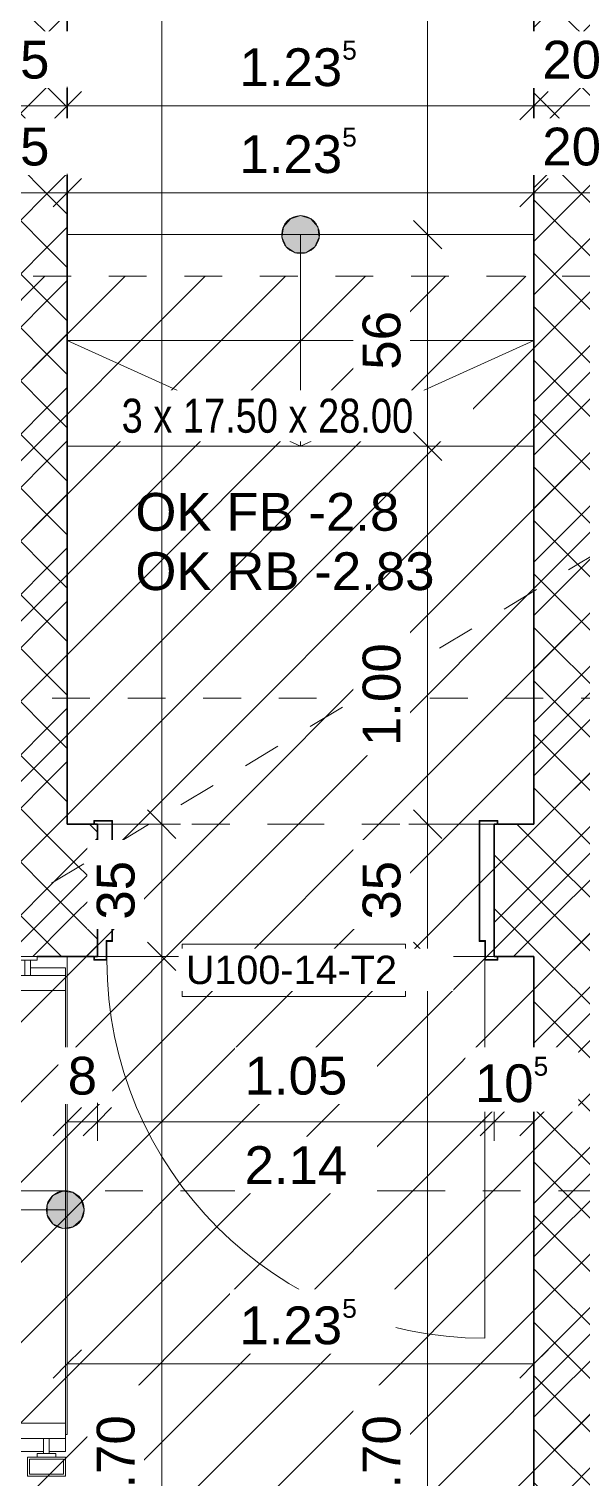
# Model space of a CAD drawing. Header units: metres. Extents: x -86 to 44, y -23 to 39.
# Drawn here: x 1.791 to 3.254, y 9.469 to 13.305 of the extents above; entities that cross this region are included whole.
import ezdxf

# ---------------------------------------------------------------- set-up
doc = ezdxf.new("R2010")
doc.units = ezdxf.units.M
for name, pattern in [('_Rasterlinie_', [0.375, 0.2, -0.05, 0.075, -0.05]), ('_Verdeckte Linien_', [0.15, 0.1, -0.05]), ('Grundrissdarstellung Sturz', [0.25, 0.15, -0.05, 0, -0.05]), ('Strichpunkt - Fein', [0.2, 0.1, -0.05, 0, -0.05])]:
    doc.linetypes.add(name, pattern=pattern)
for name, color, linetype, lineweight in [('A-____-____-DIMS', 7, 'Continuous', 5), ('A-____-____-DIMS-50', 7, 'Continuous', 5), ('A-DETL-____-HDLN', 7, '_Verdeckte Linien_', 9), ('A-DETL-GENF-HDLN', 7, '_Verdeckte Linien_', 9), ('A-DETL-GENF-OTLN', 7, 'Continuous', 9), ('A-DOOR-____-IDEN', 7, 'Continuous', 5), ('A-DOOR-____-OTLN', 7, 'Continuous', 9), ('A-DOOR-FRAM-MCUT', 7, 'Continuous', 9), ('A-DOOR-OPNG-OTLN', 7, 'Continuous', 9), ('A-FLOR-____-OTLN', 7, 'Continuous', 9), ('A-FLOR-HRAL-MBND', 7, '_Verdeckte Linien_', 9), ('A-FLOR-HRAL-MCUT', 7, 'Continuous', 9), ('A-FLOR-HRAL-OTLN', 7, 'Continuous', 9), ('A-WALL-____-MCUT', 7, 'Continuous', 35), ('A-WALL-____-PATT', 7, 'Continuous', 35), ('G-____-____-DIMS', 7, 'Continuous', 5), ('S-GRID-____-OTLN', 7, 'Continuous', 5), ('S-STRS-____-IDEN', 7, 'Continuous', 9), ('S-STRS-____-OTLN', 7, 'Continuous', 9)]:
    doc.layers.add(name, color=color, linetype=linetype, lineweight=lineweight)
doc.styles.add('Arial_1', font='arial.ttf', dxfattribs={"height": 0.1})
doc.styles.add('Arial_2', font='arial.ttf', dxfattribs={"height": 0.075})
doc.styles.add('Arial_4', font='arial.ttf', dxfattribs={"width": 0.8, "height": 0.09})
doc.dimstyles.new('SUB_Rohbau_fein', dxfattribs={"dimscale": 0.3048, "dimtxt": 0.102026, "dimasz": 0.246063, "dimexe": 0.164042, "dimexo": 0.0625, "dimgap": 0.123031, "dimtad": 1, "dimdec": 1, "dimlfac": 100, "dimrnd": 0.5, "dimdsep": 46, "dimtxsty": 'Arial_1', "dimblk1": 'OBLIQUE', "dimblk2": 'OBLIQUE', "dimsah": 1, "dimcen": 0.09, "dimazin": 0, "dimtfac": 1, "dimtdec": 4, "dimtix": 1, "dimtmove": 0, "dimatfit": 3, "dimfxl": 0.164042, "dimfxlon": 1, "dimtvp": 1, "dimtfill": 1, "dimtolj": 1, "dimtzin": 0, "dimarcsym": 2})
doc.dimstyles.new('SUB_Rohbau_fein_1', dxfattribs={"dimscale": 0.3048, "dimtxt": 0.102026, "dimasz": 0.246063, "dimexe": 0.164042, "dimexo": 0.0625, "dimgap": 0.123031, "dimtad": 1, "dimrnd": 0.005, "dimzin": 0, "dimdsep": 46, "dimtxsty": 'Arial_1', "dimblk1": 'OBLIQUE', "dimblk2": 'OBLIQUE', "dimsah": 1, "dimcen": 0.09, "dimazin": 0, "dimtfac": 1, "dimtdec": 4, "dimtix": 1, "dimtmove": 0, "dimatfit": 3, "dimfxl": 0.164042, "dimfxlon": 1, "dimtvp": 1, "dimtfill": 1, "dimtolj": 1, "dimtzin": 0, "dimarcsym": 2})
doc.dimstyles.new('SUB_Rohbau_fein_2', dxfattribs={"dimscale": 0.3048, "dimtxt": 0.102026, "dimasz": 0.246063, "dimexe": 0.164042, "dimexo": 0.0625, "dimgap": 0.123031, "dimtad": 1, "dimrnd": 0.005, "dimzin": 0, "dimdsep": 46, "dimtxsty": 'Arial_1', "dimblk1": 'OBLIQUE', "dimblk2": 'OBLIQUE', "dimsah": 1, "dimcen": 0.09, "dimazin": 0, "dimtfac": 1, "dimtdec": 4, "dimtix": 1, "dimtmove": 2, "dimatfit": 3, "dimfxl": 0.164042, "dimfxlon": 1, "dimtvp": 1, "dimtfill": 1, "dimtolj": 1, "dimtzin": 0, "dimarcsym": 2})
doc.dimstyles.new('SUB_Rohbau_fein_7', dxfattribs={"dimscale": 0.3048, "dimtxt": 0.102026, "dimasz": 0.246063, "dimexe": 0.164042, "dimexo": 0.0625, "dimgap": 0.123031, "dimtad": 1, "dimrnd": 0.005, "dimzin": 0, "dimdsep": 46, "dimtxsty": 'Arial_1', "dimblk1": 'OBLIQUE', "dimblk2": 'OBLIQUE', "dimsah": 1, "dimcen": 0.09, "dimazin": 0, "dimtfac": 1, "dimtdec": 4, "dimtix": 1, "dimtmove": 0, "dimatfit": 3, "dimfxl": 0.164042, "dimfxlon": 1, "dimtvp": 1, "dimtfill": 1, "dimtolj": 1, "dimtzin": 0, "dimarcsym": 2})
doc.dimstyles.new('SUB_Rohbau_fein_8', dxfattribs={"dimscale": 0.3048, "dimtxt": 0.102026, "dimasz": 0.246063, "dimexe": 0.164042, "dimexo": 0.0625, "dimgap": 0.123031, "dimtad": 1, "dimdec": 1, "dimlfac": 100, "dimrnd": 0.5, "dimdsep": 46, "dimtxsty": 'Arial_1', "dimblk1": 'OBLIQUE', "dimblk2": 'OBLIQUE', "dimsah": 1, "dimcen": 0.09, "dimazin": 0, "dimtfac": 1, "dimtdec": 4, "dimtix": 1, "dimtmove": 0, "dimatfit": 3, "dimfxl": 0.164042, "dimfxlon": 1, "dimtvp": 1, "dimtfill": 1, "dimtolj": 1, "dimtzin": 0, "dimarcsym": 2})
doc.dimstyles.new('SUB_Rohbau_fein_9', dxfattribs={"dimscale": 0.3048, "dimtxt": 0.102026, "dimasz": 0.246063, "dimexe": 0.164042, "dimexo": 0.0625, "dimgap": 0.123031, "dimtad": 1, "dimrnd": 0.005, "dimzin": 0, "dimdsep": 46, "dimtxsty": 'Arial_1', "dimblk1": 'OBLIQUE', "dimblk2": 'OBLIQUE', "dimsah": 1, "dimcen": 0.09, "dimazin": 0, "dimtfac": 1, "dimtdec": 4, "dimtix": 1, "dimtmove": 0, "dimatfit": 3, "dimfxl": 0.164042, "dimfxlon": 1, "dimtvp": 1, "dimtfill": 1, "dimtolj": 1, "dimtzin": 0, "dimarcsym": 2})
doc.dimstyles.new('SUB_Rohbau_fein_mit_Höhe_1', dxfattribs={"dimscale": 0.3048, "dimtxt": 0.102026, "dimasz": 0.246063, "dimexe": 0.164042, "dimexo": 0.0625, "dimgap": 0.123031, "dimtad": 1, "dimrnd": 0.005, "dimzin": 0, "dimdsep": 46, "dimtxsty": 'Arial_1', "dimblk1": 'OBLIQUE', "dimblk2": 'OBLIQUE', "dimsah": 1, "dimcen": 0.09, "dimazin": 0, "dimtfac": 1, "dimtdec": 4, "dimtix": 1, "dimtmove": 0, "dimatfit": 3, "dimfxl": 0.164042, "dimfxlon": 1, "dimtvp": 1, "dimtfill": 1, "dimtolj": 1, "dimtzin": 0, "dimarcsym": 2})
doc.dimstyles.new('SUB_Rohbau_fein_mit_Höhe_2', dxfattribs={"dimscale": 0.3048, "dimtxt": 0.102026, "dimasz": 0.246063, "dimexe": 0.164042, "dimexo": 0.0625, "dimgap": 0.123031, "dimtad": 1, "dimdec": 1, "dimlfac": 100, "dimrnd": 0.5, "dimdsep": 46, "dimtxsty": 'Arial_1', "dimblk1": 'OBLIQUE', "dimblk2": 'OBLIQUE', "dimsah": 1, "dimcen": 0.09, "dimazin": 0, "dimtfac": 1, "dimtdec": 4, "dimtix": 1, "dimtmove": 0, "dimatfit": 3, "dimfxl": 0.164042, "dimfxlon": 1, "dimtvp": 1, "dimtfill": 1, "dimtolj": 1, "dimtzin": 0, "dimarcsym": 2})
pattern_1 = [(45, (0, 0), (-0.0707107, 0.0707107), []), (135, (0, 0), (-0.0707107, -0.0707107), [])]

# ---------------------------------------------------------------- blocks, each defined once
blk = doc.blocks.new('Geländer - Handlauf - Befestigung-V85--01_UG_OK_FFB_AF')
at = {"layer": 'A-FLOR-HRAL-OTLN'}
for p, q in [((-0.06, 0.025), (-0.07, 0.025)), ((-0.07, 0.025), (-0.07, 0)), ((-0.06, 0), (-0.06, 0.025)), ((-0.02, 0.0075), (-0.06, 0.0075)), ((-0.06, -0.025), (-0.06, 0)), ((-0.07, 0), (-0.07, -0.025)), ((-0.07, -0.025), (-0.06, -0.025)), ((-0.06, -0.0075), (-0.02, -0.0075))]:
    blk.add_line(p, q, dxfattribs=at)
blk = doc.blocks.new('Geländer - Geländer-18182767--01_UG_OK_FFB_AF')
at = {"layer": 'A-FLOR-HRAL-MBND'}
for p, q in [((-0.353, 10.7616), (-0.353, 10.8016)), ((1.0339, 10.8016), (-0.353, 10.8016)), ((1.0446, 10.7616), (-0.353, 10.7616))]:
    blk.add_line(p, q, dxfattribs=at)
at = {"layer": 'A-FLOR-HRAL-OTLN'}
for p, q in [((1.1609, 10.8016), (1.1716, 10.7616)), ((1.887, 10.8016), (1.1609, 10.8016)), ((1.887, 10.8016), (1.887, 10.7616)), ((1.887, 10.7616), (1.1716, 10.7616))]:
    blk.add_line(p, q, dxfattribs=at)
at = {"rotation": 269.9999999999998}
blk.add_blockref('Geländer - Handlauf - Befestigung-V85--01_UG_OK_FFB_AF', (1.787, 10.7816), dxfattribs=at)
blk = doc.blocks.new('TU DF 1 - Stahlzarge - stumpf einschlagend - ML - 1050 x 2140 - E30-selbstschliessend-41635032--01_UG_OK_FFB_AF')
at = {"layer": 'A-DOOR-____-OTLN', "linetype": 'Grundrissdarstellung Sturz'}
for p, q in [((-0.525, 0.175), (0.525, 0.175)), ((-0.525, -0.175), (0.525, -0.175))]:
    blk.add_line(p, q, dxfattribs=at)
at = {"layer": 'A-DOOR-FRAM-MCUT'}
for p, q in [((-0.535, 0.185), (-0.485, 0.185)), ((-0.535, 0.175), (-0.535, 0.185)), ((-0.533, 0.175), (-0.535, 0.175)), ((-0.533, 0.183), (-0.533, 0.175)), ((-0.487, 0.183), (-0.533, 0.183)), ((-0.487, -0.133), (-0.487, 0.183)), ((-0.485, 0.185), (-0.485, -0.135)), ((0.485, 0.185), (0.535, 0.185)), ((0.485, -0.135), (0.485, 0.185)), ((0.487, 0.183), (0.487, -0.133)), ((0.533, 0.183), (0.487, 0.183)), ((0.533, 0.175), (0.533, 0.183)), ((0.535, 0.175), (0.533, 0.175)), ((0.535, 0.185), (0.535, 0.175)), ((-0.502, -0.133), (-0.487, -0.133)), ((-0.502, -0.183), (-0.502, -0.133)), ((-0.5, -0.135), (-0.5, -0.185)), ((-0.485, -0.135), (-0.5, -0.135)), ((0.5, -0.135), (0.485, -0.135)), ((0.487, -0.133), (0.502, -0.133)), ((0.5, -0.185), (0.5, -0.135)), ((0.502, -0.133), (0.502, -0.183)), ((-0.535, -0.175), (-0.533, -0.175)), ((-0.535, -0.185), (-0.535, -0.175)), ((-0.5, -0.185), (-0.535, -0.185)), ((-0.533, -0.175), (-0.533, -0.183)), ((-0.533, -0.183), (-0.502, -0.183)), ((0.535, -0.185), (0.5, -0.185)), ((0.502, -0.183), (0.533, -0.183)), ((0.533, -0.175), (0.535, -0.175)), ((0.533, -0.183), (0.533, -0.175)), ((0.535, -0.175), (0.535, -0.185))]:
    blk.add_line(p, q, dxfattribs=at)
at = {"layer": 'A-DOOR-OPNG-OTLN'}
blk.add_line((0.5, -0.185), (0.5, -1.185), dxfattribs=at)
blk.add_arc((0.5, -0.185), 1, 180, 270, dxfattribs=at)
blk = doc.blocks.new('Geländer - 70mm-57061912--01_UG_OK_FFB_AF')
at = {"layer": 'A-FLOR-HRAL-OTLN'}
for p, q in [((-0.06, 0.025), (-0.07, 0.025)), ((-0.07, 0.025), (-0.07, 0)), ((-0.06, 0), (-0.06, 0.025)), ((-0.02, 0.0075), (-0.06, 0.0075)), ((-0.06, -0.025), (-0.06, 0)), ((-0.07, 0), (-0.07, -0.025)), ((-0.07, -0.025), (-0.06, -0.025)), ((-0.06, -0.0075), (-0.02, -0.0075))]:
    blk.add_line(p, q, dxfattribs=at)
blk = doc.blocks.new('Geländer - Geländer-41989053--01_UG_OK_FFB_AF')
at = {"layer": 'A-FLOR-HRAL-MBND'}
for p, q in [((-0.353, 9.5766), (-0.353, 9.6166)), ((1.3514, 9.6166), (-0.353, 9.6166)), ((1.3621, 9.5766), (-0.353, 9.5766))]:
    blk.add_line(p, q, dxfattribs=at)
at = {"layer": 'A-FLOR-HRAL-OTLN'}
for p, q in [((1.4784, 9.6166), (1.4891, 9.5766)), ((1.887, 9.6166), (1.4784, 9.6166)), ((1.887, 9.6166), (1.887, 9.5766)), ((1.887, 9.5766), (1.4891, 9.5766))]:
    blk.add_line(p, q, dxfattribs=at)
at = {"extrusion": (0, 0, -1), "zscale": -1, "rotation": 90.00000000000017}
blk.add_blockref('Geländer - 70mm-57061912--01_UG_OK_FFB_AF', (-1.837, 9.5966), dxfattribs=at)
blk = doc.blocks.new('Treppenauge Geländer5 - Treppenauge Halterung-42005043--01_UG_OK_FFB_AF')
at = {"layer": 'A-FLOR-HRAL-MCUT'}
for p, q in [((-0.253, 9.5266), (-0.353, 9.5266)), ((-0.353, 9.5266), (-0.353, 9.4766)), ((-0.348, 9.4816), (-0.348, 9.5216)), ((-0.348, 9.5216), (-0.258, 9.5216)), ((-0.258, 9.5216), (-0.258, 9.4816)), ((-0.253, 9.4766), (-0.253, 9.5266)), ((1.812, 9.5266), (1.787, 9.5266)), ((1.787, 9.5266), (1.787, 9.4766)), ((1.792, 9.4816), (1.792, 9.5216)), ((1.792, 9.5216), (1.882, 9.5216)), ((1.887, 9.5266), (1.862, 9.5266)), ((1.882, 9.5216), (1.882, 9.4816)), ((1.887, 9.4766), (1.887, 9.5266)), ((-0.353, 9.4766), (-0.253, 9.4766)), ((-0.258, 9.4816), (-0.348, 9.4816)), ((1.787, 9.4766), (1.887, 9.4766)), ((1.882, 9.4816), (1.792, 9.4816))]:
    blk.add_line(p, q, dxfattribs=at)
blk = doc.blocks.new('DE_Detailverweis - mit_Rahmen-56961579--01_UG_OK_FFB_AF')
at = {"layer": 'A-DETL-GENF-OTLN', "color": 30, "linetype": 'Strichpunkt - Fein', "true_color": 0xff8000}
blk.add_line((0, 4.0534), (6.3516, 4.0534), dxfattribs=at)
blk = doc.blocks.new('DE_Linie_mit_Text - Strichliert-43508621--01_UG_OK_FFB_AF')
at = {"layer": 'A-DETL-GENF-HDLN'}
blk.add_line((21.6133, 0), (0, 0), dxfattribs=at)
blk = doc.blocks.new('DIMBLOCK560--01_UG_OK_FFB_AF')
at = {"layer": 'A-____-____-DIMS-50'}
for p, q in [((1.642, 13.1024), (1.642, 13.1524)), ((1.642, 13.1024), (1.6795, 13.1399)), ((1.892, 13.1024), (1.892, 13.1524)), ((1.892, 13.1024), (1.9295, 13.1399)), ((1.642, 13.1024), (1.6045, 13.0649)), ((1.642, 13.1024), (1.892, 13.1024)), ((1.642, 13.1024), (1.642, 13.0524)), ((1.892, 13.1024), (1.8545, 13.0649)), ((1.892, 13.1024), (1.892, 13.0524))]:
    blk.add_line(p, q, dxfattribs=at)
at = {"layer": 'A-____-____-DIMS-50', "color": 0, "insert": (1.6894, 13.2744), "char_height": 0.1, "width": 0.186088, "attachment_point": 1, "line_spacing_factor": 0.941778, "style": 'Arial_1', "bg_fill": 3, "box_fill_scale": 1.25, "bg_fill_color": 256, "bg_fill_true_color": 13158600, "bg_fill_transparency": 0}
blk.add_mtext('25', dxfattribs=at)
blk = doc.blocks.new('_Oblique')
at = {"color": 0, "linetype": 'ByBlock', "lineweight": -2}
blk.add_line((-0.5, -0.5), (0.5, 0.5), dxfattribs=at)
blk = doc.blocks.new('DIMBLOCK561--01_UG_OK_FFB_AF')
at = {"layer": 'A-____-____-DIMS-50'}
for p, q in [((1.892, 13.1024), (1.892, 13.1524)), ((1.892, 13.1024), (1.9295, 13.1399)), ((3.127, 13.1024), (3.127, 13.1524)), ((3.127, 13.1024), (3.1645, 13.1399)), ((1.892, 13.1024), (1.8545, 13.0649)), ((1.892, 13.1024), (3.127, 13.1024)), ((1.892, 13.1024), (1.892, 13.0524)), ((3.127, 13.1024), (3.0895, 13.0649)), ((3.127, 13.1024), (3.127, 13.0524))]:
    blk.add_line(p, q, dxfattribs=at)
at = {"layer": 'A-____-____-DIMS-50', "color": 0, "insert": (2.3478, 13.2744), "char_height": 0.1, "width": 0.388091, "attachment_point": 1, "line_spacing_factor": 0.941778, "style": 'Arial_1', "bg_fill": 3, "box_fill_scale": 1.25, "bg_fill_color": 256, "bg_fill_true_color": 13158600, "bg_fill_transparency": 0}
blk.add_mtext('1.23\\A2\\H0.5x;\\S5^  ;\\H2x;', dxfattribs=at)
blk = doc.blocks.new('DIMBLOCK562--01_UG_OK_FFB_AF')
at = {"layer": 'A-____-____-DIMS-50'}
for p, q in [((3.127, 13.1024), (3.127, 13.1524)), ((3.127, 13.1024), (3.1645, 13.1399)), ((3.327, 13.1024), (3.327, 13.1524)), ((3.327, 13.1024), (3.3645, 13.1399)), ((3.127, 13.1024), (3.0895, 13.0649)), ((3.127, 13.1024), (3.327, 13.1024)), ((3.127, 13.1024), (3.127, 13.0524)), ((3.327, 13.1024), (3.2895, 13.0649)), ((3.327, 13.1024), (3.327, 13.0524))]:
    blk.add_line(p, q, dxfattribs=at)
at = {"layer": 'A-____-____-DIMS-50', "color": 0, "insert": (3.1494, 13.2744), "char_height": 0.1, "width": 0.186088, "attachment_point": 1, "line_spacing_factor": 0.941778, "style": 'Arial_1', "bg_fill": 3, "box_fill_scale": 1.25, "bg_fill_color": 256, "bg_fill_true_color": 13158600, "bg_fill_transparency": 0}
blk.add_mtext('20', dxfattribs=at)
blk = doc.blocks.new('DIMBLOCK569--01_UG_OK_FFB_AF')
at = {"layer": 'A-____-____-DIMS-50'}
for p, q in [((2.142, 16.4116), (2.1045, 16.4491)), ((2.142, 16.4116), (2.092, 16.4116)), ((2.142, 16.4116), (2.142, 11.2016)), ((2.142, 16.4116), (2.1795, 16.3741)), ((2.142, 16.4116), (2.192, 16.4116)), ((2.142, 11.2016), (2.1045, 11.2391)), ((2.142, 11.2016), (2.092, 11.2016)), ((2.142, 11.2016), (2.1795, 11.1641)), ((2.142, 11.2016), (2.192, 11.2016))]:
    blk.add_line(p, q, dxfattribs=at)
at = {"layer": 'A-____-____-DIMS-50', "color": 0, "insert": (1.97, 13.8146), "char_height": 0.1, "width": 0.325653, "attachment_point": 1, "rotation": 90, "line_spacing_factor": 0.941778, "style": 'Arial_1', "bg_fill": 3, "box_fill_scale": 1.25, "bg_fill_color": 256, "bg_fill_true_color": 13158600, "bg_fill_transparency": 0}
blk.add_mtext('5.21', dxfattribs=at)
blk = doc.blocks.new('DIMBLOCK570--01_UG_OK_FFB_AF')
at = {"layer": 'A-____-____-DIMS-50'}
for p, q in [((2.142, 11.2016), (2.1045, 11.2391)), ((2.142, 11.2016), (2.092, 11.2016)), ((2.142, 11.2016), (2.142, 10.8516)), ((2.142, 11.2016), (2.1795, 11.1641)), ((2.142, 11.2016), (2.192, 11.2016)), ((2.142, 10.8516), (2.1045, 10.8891)), ((2.142, 10.8516), (2.092, 10.8516)), ((2.142, 10.8516), (2.1795, 10.8141)), ((2.142, 10.8516), (2.192, 10.8516))]:
    blk.add_line(p, q, dxfattribs=at)
at = {"layer": 'A-____-____-DIMS-50', "color": 0, "insert": (1.97, 10.949), "char_height": 0.1, "width": 0.186088, "attachment_point": 1, "rotation": 90, "line_spacing_factor": 0.941778, "style": 'Arial_1', "bg_fill": 3, "box_fill_scale": 1.25, "bg_fill_color": 256, "bg_fill_true_color": 13158600, "bg_fill_transparency": 0}
blk.add_mtext('35', dxfattribs=at)
blk = doc.blocks.new('DIMBLOCK571--01_UG_OK_FFB_AF')
at = {"layer": 'A-____-____-DIMS-50'}
for p, q in [((2.142, 10.8516), (2.1045, 10.8891)), ((2.142, 10.8516), (2.092, 10.8516)), ((2.142, 10.8516), (2.142, 8.1516)), ((2.142, 10.8516), (2.1795, 10.8141)), ((2.142, 10.8516), (2.192, 10.8516)), ((2.142, 8.1516), (2.1045, 8.1891)), ((2.142, 8.1516), (2.092, 8.1516)), ((2.142, 8.1516), (2.1795, 8.1141)), ((2.142, 8.1516), (2.192, 8.1516))]:
    blk.add_line(p, q, dxfattribs=at)
at = {"layer": 'A-____-____-DIMS-50', "color": 0, "insert": (1.97, 9.3659), "char_height": 0.1, "width": 0.325653, "attachment_point": 1, "rotation": 90, "line_spacing_factor": 0.941778, "style": 'Arial_1', "bg_fill": 3, "box_fill_scale": 1.25, "bg_fill_color": 256, "bg_fill_true_color": 13158600, "bg_fill_transparency": 0}
blk.add_mtext('2.70', dxfattribs=at)
blk = doc.blocks.new('DIMBLOCK574--01_UG_OK_FFB_AF')
at = {"layer": 'A-____-____-DIMS-50'}
for p, q in [((2.8458, 16.4116), (2.8083, 16.4491)), ((2.8458, 16.4116), (2.7958, 16.4116)), ((2.8458, 16.4116), (2.8458, 12.7616)), ((2.8458, 16.4116), (2.8833, 16.3741)), ((2.8458, 16.4116), (2.8958, 16.4116)), ((2.8458, 12.7616), (2.8083, 12.7991)), ((2.8458, 12.7616), (2.7958, 12.7616)), ((2.8458, 12.7616), (2.8833, 12.7241)), ((2.8458, 12.7616), (2.8958, 12.7616))]:
    blk.add_line(p, q, dxfattribs=at)
at = {"layer": 'A-____-____-DIMS-50', "color": 0, "insert": (2.6738, 14.4961), "char_height": 0.1, "width": 0.325653, "attachment_point": 1, "rotation": 90, "line_spacing_factor": 0.941778, "style": 'Arial_1', "bg_fill": 3, "box_fill_scale": 1.25, "bg_fill_color": 256, "bg_fill_true_color": 13158600, "bg_fill_transparency": 0}
blk.add_mtext('3.65', dxfattribs=at)
blk = doc.blocks.new('DIMBLOCK575--01_UG_OK_FFB_AF')
at = {"layer": 'A-____-____-DIMS-50'}
for p, q in [((2.8458, 12.7616), (2.8083, 12.7991)), ((2.8458, 12.7616), (2.7958, 12.7616)), ((2.8458, 12.7616), (2.8458, 12.2016)), ((2.8458, 12.7616), (2.8833, 12.7241)), ((2.8458, 12.7616), (2.8958, 12.7616)), ((2.8458, 12.2016), (2.8083, 12.2391)), ((2.8458, 12.2016), (2.7958, 12.2016)), ((2.8458, 12.2016), (2.8833, 12.1641)), ((2.8458, 12.2016), (2.8958, 12.2016))]:
    blk.add_line(p, q, dxfattribs=at)
at = {"layer": 'A-____-____-DIMS-50', "color": 0, "insert": (2.6738, 12.404), "char_height": 0.1, "width": 0.186088, "attachment_point": 1, "rotation": 90, "line_spacing_factor": 0.941778, "style": 'Arial_1', "bg_fill": 3, "box_fill_scale": 1.25, "bg_fill_color": 256, "bg_fill_true_color": 13158600, "bg_fill_transparency": 0}
blk.add_mtext('56', dxfattribs=at)
blk = doc.blocks.new('DIMBLOCK576--01_UG_OK_FFB_AF')
at = {"layer": 'A-____-____-DIMS-50'}
for p, q in [((2.8458, 12.2016), (2.8083, 12.2391)), ((2.8458, 12.2016), (2.7958, 12.2016)), ((2.8458, 12.2016), (2.8458, 11.2016)), ((2.8458, 12.2016), (2.8833, 12.1641)), ((2.8458, 12.2016), (2.8958, 12.2016)), ((2.8458, 11.2016), (2.8083, 11.2391)), ((2.8458, 11.2016), (2.7958, 11.2016)), ((2.8458, 11.2016), (2.8833, 11.1641)), ((2.8458, 11.2016), (2.8958, 11.2016))]:
    blk.add_line(p, q, dxfattribs=at)
at = {"layer": 'A-____-____-DIMS-50', "color": 0, "insert": (2.6738, 11.4083), "char_height": 0.1, "width": 0.325653, "attachment_point": 1, "rotation": 90, "line_spacing_factor": 0.941778, "style": 'Arial_1', "bg_fill": 3, "box_fill_scale": 1.25, "bg_fill_color": 256, "bg_fill_true_color": 13158600, "bg_fill_transparency": 0}
blk.add_mtext('1.00', dxfattribs=at)
blk = doc.blocks.new('DIMBLOCK577--01_UG_OK_FFB_AF')
at = {"layer": 'A-____-____-DIMS-50'}
for p, q in [((2.8458, 11.2016), (2.8083, 11.2391)), ((2.8458, 11.2016), (2.7958, 11.2016)), ((2.8458, 11.2016), (2.8458, 10.8516)), ((2.8458, 11.2016), (2.8833, 11.1641)), ((2.8458, 11.2016), (2.8958, 11.2016)), ((2.8458, 10.8516), (2.8083, 10.8891)), ((2.8458, 10.8516), (2.7958, 10.8516)), ((2.8458, 10.8516), (2.8833, 10.8141)), ((2.8458, 10.8516), (2.8958, 10.8516))]:
    blk.add_line(p, q, dxfattribs=at)
at = {"layer": 'A-____-____-DIMS-50', "color": 0, "insert": (2.6738, 10.949), "char_height": 0.1, "width": 0.186088, "attachment_point": 1, "rotation": 90, "line_spacing_factor": 0.941778, "style": 'Arial_1', "bg_fill": 3, "box_fill_scale": 1.25, "bg_fill_color": 256, "bg_fill_true_color": 13158600, "bg_fill_transparency": 0}
blk.add_mtext('35', dxfattribs=at)
blk = doc.blocks.new('DIMBLOCK578--01_UG_OK_FFB_AF')
at = {"layer": 'A-____-____-DIMS-50'}
for p, q in [((2.8458, 10.8516), (2.8083, 10.8891)), ((2.8458, 10.8516), (2.7958, 10.8516)), ((2.8458, 10.8516), (2.8458, 8.1516)), ((2.8458, 10.8516), (2.8833, 10.8141)), ((2.8458, 10.8516), (2.8958, 10.8516)), ((2.8458, 8.1516), (2.8083, 8.1891)), ((2.8458, 8.1516), (2.7958, 8.1516)), ((2.8458, 8.1516), (2.8833, 8.1141)), ((2.8458, 8.1516), (2.8958, 8.1516))]:
    blk.add_line(p, q, dxfattribs=at)
at = {"layer": 'A-____-____-DIMS-50', "color": 0, "insert": (2.6738, 9.3659), "char_height": 0.1, "width": 0.325653, "attachment_point": 1, "rotation": 90, "line_spacing_factor": 0.941778, "style": 'Arial_1', "bg_fill": 3, "box_fill_scale": 1.25, "bg_fill_color": 256, "bg_fill_true_color": 13158600, "bg_fill_transparency": 0}
blk.add_mtext('2.70', dxfattribs=at)
blk = doc.blocks.new('DIMBLOCK1355--01_UG_OK_FFB_AF')
at = {"layer": 'A-____-____-DIMS-50'}
for p, q in [((1.892, 10.4141), (1.892, 10.4641)), ((1.892, 10.4141), (1.9295, 10.4516)), ((1.972, 10.4141), (1.972, 10.4641)), ((1.972, 10.4141), (2.0095, 10.4516)), ((1.892, 10.4141), (1.8545, 10.3766)), ((1.892, 10.4141), (1.972, 10.4141)), ((1.892, 10.4141), (1.892, 10.3641)), ((1.972, 10.4141), (1.9345, 10.3766)), ((1.972, 10.4141), (1.972, 10.3641))]:
    blk.add_line(p, q, dxfattribs=at)
at = {"layer": 'A-____-____-DIMS-50', "color": 0, "insert": (1.8932, 10.5861), "char_height": 0.1, "width": 0.093044, "attachment_point": 1, "line_spacing_factor": 0.941778, "style": 'Arial_1', "bg_fill": 3, "box_fill_scale": 1.25, "bg_fill_color": 256, "bg_fill_true_color": 13158600, "bg_fill_transparency": 0}
blk.add_mtext('8', dxfattribs=at)
blk = doc.blocks.new('DIMBLOCK1356--01_UG_OK_FFB_AF')
at = {"layer": 'A-____-____-DIMS-50'}
for p, q in [((1.972, 10.4141), (1.972, 10.4641)), ((1.972, 10.4141), (2.0095, 10.4516)), ((3.022, 10.4141), (3.022, 10.4641)), ((3.022, 10.4141), (3.0595, 10.4516)), ((1.972, 10.4141), (1.9345, 10.3766)), ((1.972, 10.4141), (3.022, 10.4141)), ((1.972, 10.4141), (1.972, 10.3641)), ((3.022, 10.4141), (2.9845, 10.3766)), ((3.022, 10.4141), (3.022, 10.3641))]:
    blk.add_line(p, q, dxfattribs=at)
at = {"layer": 'A-____-____-DIMS-50', "color": 0, "char_height": 0.1, "width": 0.325653, "attachment_point": 1, "line_spacing_factor": 0.941778, "style": 'Arial_1', "bg_fill": 3, "box_fill_scale": 1.25, "bg_fill_color": 256, "bg_fill_true_color": 13158600, "bg_fill_transparency": 0}
for s, insert in [('1.05', (2.3613, 10.5861)), ('2.14', (2.3613, 10.3495))]:
    blk.add_mtext(s, dxfattribs=dict(at, insert=insert))
blk = doc.blocks.new('DIMBLOCK1357--01_UG_OK_FFB_AF')
at = {"layer": 'A-____-____-DIMS-50'}
for p, q in [((3.022, 10.4141), (3.022, 10.4641)), ((3.022, 10.4141), (3.0595, 10.4516)), ((3.127, 10.4141), (3.127, 10.4641)), ((3.127, 10.4141), (3.1645, 10.4516)), ((3.022, 10.4141), (2.9845, 10.3766)), ((3.022, 10.4141), (3.127, 10.4141)), ((3.022, 10.4141), (3.022, 10.3641)), ((3.127, 10.4141), (3.0895, 10.3766)), ((3.127, 10.4141), (3.127, 10.3641))]:
    blk.add_line(p, q, dxfattribs=at)
at = {"layer": 'A-____-____-DIMS-50', "color": 0, "insert": (2.9709, 10.5861), "char_height": 0.1, "width": 0.248525, "attachment_point": 1, "line_spacing_factor": 0.941778, "style": 'Arial_1', "bg_fill": 3, "box_fill_scale": 1.25, "bg_fill_color": 256, "bg_fill_true_color": 13158600, "bg_fill_transparency": 0}
blk.add_mtext('10\\A2\\H0.5x;\\S5^  ;\\H2x;', dxfattribs=at)
blk = doc.blocks.new('DIMBLOCK1364--01_UG_OK_FFB_AF')
at = {"layer": 'A-____-____-DIMS-50'}
for p, q in [((1.892, 9.7736), (1.892, 9.8236)), ((3.127, 9.7736), (3.127, 9.8236)), ((1.892, 9.7736), (1.9295, 9.8111)), ((3.127, 9.7736), (3.1645, 9.8111)), ((1.892, 9.7736), (1.8545, 9.7361)), ((1.892, 9.7736), (3.127, 9.7736)), ((1.892, 9.7736), (1.892, 9.7236)), ((3.127, 9.7736), (3.0895, 9.7361)), ((3.127, 9.7736), (3.127, 9.7236))]:
    blk.add_line(p, q, dxfattribs=at)
at = {"layer": 'A-____-____-DIMS-50', "color": 0, "insert": (2.3478, 9.9456), "char_height": 0.1, "width": 0.388091, "attachment_point": 1, "line_spacing_factor": 0.941778, "style": 'Arial_1', "bg_fill": 3, "box_fill_scale": 1.25, "bg_fill_color": 256, "bg_fill_true_color": 13158600, "bg_fill_transparency": 0}
blk.add_mtext('1.23\\A2\\H0.5x;\\S5^  ;\\H2x;', dxfattribs=at)
blk = doc.blocks.new('DIMBLOCK1639--01_UG_OK_FFB_AF')
at = {"layer": 'A-____-____-DIMS-50'}
for p, q in [((1.642, 12.8724), (1.642, 12.9224)), ((1.642, 12.8724), (1.6795, 12.9099)), ((1.892, 12.8724), (1.892, 12.9224)), ((1.892, 12.8724), (1.9295, 12.9099)), ((1.642, 12.8724), (1.6045, 12.8349)), ((1.642, 12.8724), (1.892, 12.8724)), ((1.642, 12.8724), (1.642, 12.8224)), ((1.892, 12.8724), (1.8545, 12.8349)), ((1.892, 12.8724), (1.892, 12.8224))]:
    blk.add_line(p, q, dxfattribs=at)
at = {"layer": 'A-____-____-DIMS-50', "color": 0, "insert": (1.6894, 13.0444), "char_height": 0.1, "width": 0.186088, "attachment_point": 1, "line_spacing_factor": 0.941778, "style": 'Arial_1', "bg_fill": 3, "box_fill_scale": 1.25, "bg_fill_color": 256, "bg_fill_true_color": 13158600, "bg_fill_transparency": 0}
blk.add_mtext('25', dxfattribs=at)
blk = doc.blocks.new('DIMBLOCK1640--01_UG_OK_FFB_AF')
at = {"layer": 'A-____-____-DIMS-50'}
for p, q in [((1.892, 12.8724), (1.892, 12.9224)), ((1.892, 12.8724), (1.9295, 12.9099)), ((3.127, 12.8724), (3.127, 12.9224)), ((3.127, 12.8724), (3.1645, 12.9099)), ((1.892, 12.8724), (1.8545, 12.8349)), ((1.892, 12.8724), (3.127, 12.8724)), ((1.892, 12.8724), (1.892, 12.8224)), ((3.127, 12.8724), (3.0895, 12.8349)), ((3.127, 12.8724), (3.127, 12.8224))]:
    blk.add_line(p, q, dxfattribs=at)
at = {"layer": 'A-____-____-DIMS-50', "color": 0, "insert": (2.3478, 13.0444), "char_height": 0.1, "width": 0.388091, "attachment_point": 1, "line_spacing_factor": 0.941778, "style": 'Arial_1', "bg_fill": 3, "box_fill_scale": 1.25, "bg_fill_color": 256, "bg_fill_true_color": 13158600, "bg_fill_transparency": 0}
blk.add_mtext('1.23\\A2\\H0.5x;\\S5^  ;\\H2x;', dxfattribs=at)
blk = doc.blocks.new('DIMBLOCK1641--01_UG_OK_FFB_AF')
at = {"layer": 'A-____-____-DIMS-50'}
for p, q in [((3.127, 12.8724), (3.127, 12.9224)), ((3.127, 12.8724), (3.1645, 12.9099)), ((3.327, 12.8724), (3.327, 12.9224)), ((3.327, 12.8724), (3.3645, 12.9099)), ((3.127, 12.8724), (3.0895, 12.8349)), ((3.127, 12.8724), (3.327, 12.8724)), ((3.127, 12.8724), (3.127, 12.8224)), ((3.327, 12.8724), (3.2895, 12.8349)), ((3.327, 12.8724), (3.327, 12.8224))]:
    blk.add_line(p, q, dxfattribs=at)
at = {"layer": 'A-____-____-DIMS-50', "color": 0, "insert": (3.1494, 13.0444), "char_height": 0.1, "width": 0.186088, "attachment_point": 1, "line_spacing_factor": 0.941778, "style": 'Arial_1', "bg_fill": 3, "box_fill_scale": 1.25, "bg_fill_color": 256, "bg_fill_true_color": 13158600, "bg_fill_transparency": 0}
blk.add_mtext('20', dxfattribs=at)

msp = doc.modelspace()

# ---------------------------------------------------------------- hatches: boundary and pattern name
at = {"layer": 'A-DETL-GENF-OTLN', "true_color": 0xff00ff}
h = msp.add_hatch(dxfattribs=at)
h.set_pattern_fill('FP_44', color=6, style=0, pattern_type=2)
h.set_pattern_definition([(45, (0, 0), (-0.106066, 0.106066), [])])
h.paths.add_polyline_path([(-3.728, 1.4516), (-2.728, 1.4516), (-2.728, 6.8016), (4.502, 6.8016), (4.502, 12.6516), (-13.983, 12.6516), (-13.983, 1.4516), (-3.7906, 1.4516)])
h.paths.add_polyline_path([(-9.728, 2.8516), (-9.728, 4.7016), (-9.278, 4.7016), (-9.648, 4.6216), (-9.7268, 2.8782)])
h.paths.add_polyline_path([(-12.983, 4.7016), (-12.983, 4.7016), (-12.983, 5.1158)])
h.paths.add_polyline_path([(-4.768, 9.9916), (-4.768, 11.2516), (-4.128, 11.2516), (-4.688, 11.1716), (-4.7341, 10.4916)])
at = {"layer": 'A-WALL-____-PATT', "lineweight": 9}
h = msp.add_hatch(dxfattribs=at)
h.set_pattern_fill('FP_1', color=256, style=0, pattern_type=2)
h.set_pattern_definition(pattern_1)
h.paths.add_polyline_path([(1.7942, 10.8516), (1.892, 10.8516), (1.892, 16.4116), (1.642, 16.4116), (1.642, 10.8516), (1.7935, 10.8516)])
h = msp.add_hatch(dxfattribs=at)
h.set_pattern_fill('FP_1', color=256, style=0, pattern_type=2)
h.set_pattern_definition(pattern_1)
h.paths.add_polyline_path([(3.2904, 11.2016), (3.327, 11.2016), (3.327, 16.4116), (3.127, 16.4116), (3.127, 11.2016), (3.1565, 11.2016)])
h = msp.add_hatch(dxfattribs=at)
h.set_pattern_fill('FP_1', color=256, style=0, pattern_type=2)
h.set_pattern_definition(pattern_1)
h.paths.add_polyline_path([(3.032, 10.8516), (3.127, 10.8516), (3.127, 11.2016), (3.022, 11.2016), (3.022, 10.8516), (3.03, 10.8516)])
h.paths.add_polyline_path([(1.892, 10.8516), (1.972, 10.8516), (1.972, 11.2016), (1.892, 11.2016), (1.892, 11.1316)])
h = msp.add_hatch(dxfattribs=at)
h.set_pattern_fill('FP_1', color=256, style=0, pattern_type=2)
h.set_pattern_definition(pattern_1)
h.paths.add_polyline_path([(3.2904, 8.1516), (3.502, 8.1516), (3.502, 11.2016), (3.127, 11.2016), (3.127, 8.1516)])
at = {"layer": 'S-STRS-____-OTLN'}
h = msp.add_hatch(color=256, dxfattribs=at)
edge = h.paths.add_edge_path()
edge.add_arc((2.5095, 12.7616), 0.05, 0, 360)
for points in [[(2.5236, 12.7136), (2.5473, 12.7288), (2.559, 12.7544), (2.555, 12.7823), (2.5365, 12.8036), (2.5095, 12.8116), (2.4825, 12.8036), (2.464, 12.7823), (2.46, 12.7544), (2.4717, 12.7288), (2.4954, 12.7136)], [(1.8799, 10.1321), (1.9078, 10.1361), (1.929, 10.1545), (1.937, 10.1816), (1.929, 10.2086), (1.9078, 10.227), (1.8799, 10.231), (1.8542, 10.2193), (1.839, 10.1956), (1.839, 10.1675), (1.8542, 10.1438)]]:
    msp.add_hatch(color=256, dxfattribs=at).paths.add_polyline_path(points)
h = msp.add_hatch(color=256, dxfattribs=at)
edge = h.paths.add_edge_path()
edge.add_arc((1.887, 10.1816), 0.05, 0, 360)

# ---------------------------------------------------------------- linework, layer by layer
at = {"layer": 'A-DETL-____-HDLN'}
msp.add_line((4.502, 12.6516), (-13.983, 12.6516), dxfattribs=at)
at = {"layer": 'A-FLOR-____-OTLN'}
for p, q in [((3.127, 12.2016), (1.892, 12.2016)), ((1.892, 10.8516), (1.892, 9.5866)), ((1.892, 9.5866), (1.887, 9.5866))]:
    msp.add_line(p, q, dxfattribs=at)
at = {"layer": 'A-WALL-____-MCUT'}
for p, q in [((1.892, 11.2016), (1.892, 16.4116)), ((3.127, 16.4116), (3.127, 11.2016)), ((1.962, 11.2016), (1.892, 11.2016)), ((1.972, 11.2016), (1.964, 11.2016)), ((1.972, 10.8516), (1.972, 11.2016)), ((3.03, 11.2016), (3.022, 11.2016)), ((3.022, 11.2016), (3.022, 10.8516)), ((3.127, 11.2016), (3.032, 11.2016)), ((1.812, 10.8516), (1.962, 10.8516)), ((1.964, 10.8516), (1.972, 10.8516)), ((3.022, 10.8516), (3.03, 10.8516)), ((3.032, 10.8516), (3.127, 10.8516)), ((3.127, 10.8516), (3.127, 8.1516))]:
    msp.add_line(p, q, dxfattribs=at)
at = {"layer": 'S-GRID-____-OTLN', "color": 8, "linetype": '_Rasterlinie_', "true_color": 0x808080}
msp.add_line((-34.308, 10.2316), (27.9515, 10.2316), dxfattribs=at)
at = {"layer": 'S-STRS-____-OTLN'}
for p, q in [((2.464, 12.7823), (2.46, 12.7544)), ((2.4825, 12.8036), (2.464, 12.7823)), ((2.5095, 12.8116), (2.4825, 12.8036)), ((2.5365, 12.8036), (2.5095, 12.8116)), ((2.555, 12.7823), (2.5365, 12.8036)), ((2.559, 12.7544), (2.555, 12.7823)), ((3.127, 12.7616), (1.892, 12.7616)), ((2.46, 12.7544), (2.4717, 12.7288)), ((2.5095, 12.7616), (2.5095, 12.4816)), ((2.5473, 12.7288), (2.559, 12.7544)), ((2.4717, 12.7288), (2.4954, 12.7136)), ((2.4954, 12.7136), (2.5236, 12.7136)), ((2.5236, 12.7136), (2.5473, 12.7288)), ((3.127, 12.4816), (1.892, 12.4816)), ((2.5095, 12.2016), (1.892, 12.4816)), ((2.5095, 12.4816), (2.5095, 12.2016)), ((2.5095, 12.2016), (3.127, 12.4816)), ((3.127, 12.2016), (1.892, 12.2016)), ((1.887, 10.8216), (1.7944, 10.8216)), ((1.887, 10.8016), (1.887, 10.8216)), ((1.887, 9.6166), (1.887, 10.7616)), ((1.8542, 10.2193), (1.839, 10.1956)), ((1.8799, 10.231), (1.8542, 10.2193)), ((1.9078, 10.227), (1.8799, 10.231)), ((1.929, 10.2086), (1.9078, 10.227)), ((1.937, 10.1816), (1.929, 10.2086)), ((1.887, 10.1816), (1.607, 10.1816)), ((1.839, 10.1956), (1.839, 10.1675)), ((1.839, 10.1675), (1.8542, 10.1438)), ((1.929, 10.1545), (1.937, 10.1816)), ((1.8542, 10.1438), (1.8799, 10.1321)), ((1.8799, 10.1321), (1.9078, 10.1361)), ((1.9078, 10.1361), (1.929, 10.1545)), ((1.887, 9.5416), (1.887, 9.5766)), ((1.8296, 9.5416), (1.607, 9.5416)), ((1.887, 9.5416), (1.8445, 9.5416))]:
    msp.add_line(p, q, dxfattribs=at)
at = {"layer": 'S-STRS-____-OTLN', "linetype": '_Verdeckte Linien_'}
for p, q in [((3.127, 12.7616), (1.892, 12.7616)), ((3.127, 12.4816), (1.892, 12.4816)), ((1.887, 10.8016), (1.887, 10.8216)), ((1.887, 9.6166), (1.887, 10.7616)), ((1.887, 9.5416), (1.887, 9.5766))]:
    msp.add_line(p, q, dxfattribs=at)
at = {"layer": 'S-STRS-____-OTLN'}
for centre in [(2.5095, 12.7616), (1.887, 10.1816)]:
    msp.add_circle(centre, 0.05, dxfattribs=at)

# ---------------------------------------------------------------- block references
at = {"layer": 'A-DETL-GENF-OTLN', "rotation": 31.21153280802236}
msp.add_blockref('DE_Linie_mit_Text - Strichliert-43508621--01_UG_OK_FFB_AF', (-13.983, 1.4516), dxfattribs=at)
at = {"layer": 'A-DETL-GENF-OTLN', "color": 30, "true_color": 0xff8000}
msp.add_blockref('DE_Detailverweis - mit_Rahmen-56961579--01_UG_OK_FFB_AF', (-2.548, 7.4816), dxfattribs=at)
at = {"layer": 'A-DOOR-____-OTLN'}
msp.add_blockref('TU DF 1 - Stahlzarge - stumpf einschlagend - ML - 1050 x 2140 - E30-selbstschliessend-41635032--01_UG_OK_FFB_AF', (2.497, 11.0266), dxfattribs=at)
at = {"layer": 'A-FLOR-HRAL-OTLN'}
for name in ['Geländer - Geländer-18182767--01_UG_OK_FFB_AF', 'Geländer - Geländer-41989053--01_UG_OK_FFB_AF', 'Treppenauge Geländer5 - Treppenauge Halterung-42005043--01_UG_OK_FFB_AF']:
    msp.add_blockref(name, (0, 0), dxfattribs=at)

# ---------------------------------------------------------------- texts
at = {"layer": 'G-____-____-DIMS', "insert": (2.0723, 12.0779), "char_height": 0.1, "width": 0.946353, "attachment_point": 1, "line_spacing_factor": 0.941778, "style": 'Arial_1'}
msp.add_mtext('OK FB -2.8\\POK RB -2.83', dxfattribs=at)

# ---------------------------------------------------------------- next in the draw order: texts
at = {"layer": 'S-STRS-____-IDEN', "lineweight": 5, "insert": (2.0359, 12.3273), "char_height": 0.09, "width": 0.90751, "attachment_point": 1, "style": 'Arial_4', "bg_fill": 3, "box_fill_scale": 1.25, "bg_fill_color": 256, "bg_fill_true_color": 13158600, "bg_fill_transparency": 0}
msp.add_mtext('3 x 17.50 x 28.00', dxfattribs=at)

# ---------------------------------------------------------------- next in the draw order: dimensions: what is measured, and where the dimension line sits
at = {"layer": 'A-____-____-DIMS'}
dim = msp.add_linear_dim(base=(1.892, 13.1024), p1=(1.642, 13.1524), p2=(1.892, 13.1524), dimstyle='SUB_Rohbau_fein', override={"dimpost": '<>', "dimfxl": 0.25}, dxfattribs=at)
dim.commit()
dim.dimension.update_dxf_attribs({"geometry": 'DIMBLOCK560--01_UG_OK_FFB_AF', "text_midpoint": (1.767, 13.1909)})

# ---------------------------------------------------------------- next in the draw order: dimensions: what is measured, and where the dimension line sits
dim = msp.add_linear_dim(base=(3.127, 13.1024), p1=(1.892, 13.1524), p2=(3.127, 13.1524), text='\\A1;1.23\\Q;{\\A1;{\\H0.5x;\\S5^ ;}}', dimstyle='SUB_Rohbau_fein_1', override={"dimpost": '<>', "dimfxl": 1.235}, dxfattribs=at)
dim.commit()
dim.dimension.update_dxf_attribs({"geometry": 'DIMBLOCK561--01_UG_OK_FFB_AF', "text_midpoint": (2.5095, 13.1909)})

# ---------------------------------------------------------------- next in the draw order: dimensions: what is measured, and where the dimension line sits
for base, p1, p2, override, picture, middle in [((2.142, 11.2016), (2.092, 16.4116), (2.192, 11.2016), {"dimpost": '<>', "dimfxl": 5.210964}, 'DIMBLOCK569--01_UG_OK_FFB_AF', (2.0366, 13.9774)), ((2.8458, 12.7616), (2.8958, 16.4116), (2.8958, 12.7616), {"dimpost": '<>', "dimfxl": 3.650004}, 'DIMBLOCK574--01_UG_OK_FFB_AF', (2.7404, 14.6589))]:
    dim = msp.add_linear_dim(base=base, p1=p1, p2=p2, angle=90, dimstyle='SUB_Rohbau_fein_2', override=override, dxfattribs=at)
    dim.commit()
    dim.dimension.update_dxf_attribs({"geometry": picture, "text_midpoint": middle, "dimtype": 160, "text_rotation": 90})
dim = msp.add_linear_dim(base=(3.327, 13.1024), p1=(3.127, 13.1524), p2=(3.327, 13.1524), dimstyle='SUB_Rohbau_fein', override={"dimpost": '<>', "dimfxl": 0.2}, dxfattribs=at)
dim.commit()
dim.dimension.update_dxf_attribs({"geometry": 'DIMBLOCK562--01_UG_OK_FFB_AF', "text_midpoint": (3.227, 13.1909)})

# ---------------------------------------------------------------- next in the draw order: dimensions: what is measured, and where the dimension line sits
dim = msp.add_linear_dim(base=(1.892, 12.8724), p1=(1.642, 12.9224), p2=(1.892, 12.8224), dimstyle='SUB_Rohbau_fein_8', override={"dimpost": '<>', "dimfxl": 0.269258}, dxfattribs=at)
dim.commit()
dim.dimension.update_dxf_attribs({"geometry": 'DIMBLOCK1639--01_UG_OK_FFB_AF', "text_midpoint": (1.767, 12.9609)})
for base, p1, p2, override, picture, middle in [((2.8458, 12.2016), (2.8958, 12.7616), (2.8958, 12.2016), {"dimpost": '<>', "dimfxl": 0.56}, 'DIMBLOCK575--01_UG_OK_FFB_AF', (2.7572, 12.4816)), ((2.142, 10.8516), (2.192, 11.2016), (2.092, 10.8516), {"dimpost": '<>', "dimfxl": 0.364005}, 'DIMBLOCK570--01_UG_OK_FFB_AF', (2.0534, 11.0266))]:
    dim = msp.add_linear_dim(base=base, p1=p1, p2=p2, angle=90, dimstyle='SUB_Rohbau_fein', override=override, dxfattribs=at)
    dim.commit()
    dim.dimension.update_dxf_attribs({"geometry": picture, "text_midpoint": middle})

# ---------------------------------------------------------------- next in the draw order: dimensions: what is measured, and where the dimension line sits
dim = msp.add_linear_dim(base=(3.127, 12.8724), p1=(1.892, 12.8224), p2=(3.127, 12.9224), text='\\A1;1.23\\Q;{\\A1;{\\H0.5x;\\S5^ ;}}', dimstyle='SUB_Rohbau_fein_9', override={"dimpost": '<>', "dimfxl": 1.239042}, dxfattribs=at)
dim.commit()
dim.dimension.update_dxf_attribs({"geometry": 'DIMBLOCK1640--01_UG_OK_FFB_AF', "text_midpoint": (2.5095, 12.9609)})
dim = msp.add_linear_dim(base=(2.8458, 11.2016), p1=(2.8958, 12.2016), p2=(2.8958, 11.2016), angle=90, dimstyle='SUB_Rohbau_fein_2', override={"dimpost": '<>', "dimfxl": 1}, dxfattribs=at)
dim.commit()
dim.dimension.update_dxf_attribs({"geometry": 'DIMBLOCK576--01_UG_OK_FFB_AF', "text_midpoint": (2.7404, 11.5711), "dimtype": 160, "text_rotation": 90})
dim = msp.add_linear_dim(base=(2.142, 8.1516), p1=(2.092, 10.8516), p2=(2.192, 8.1516), angle=90, dimstyle='SUB_Rohbau_fein_1', override={"dimpost": '<>', "dimfxl": 2.701851}, dxfattribs=at)
dim.commit()
dim.dimension.update_dxf_attribs({"geometry": 'DIMBLOCK571--01_UG_OK_FFB_AF', "text_midpoint": (2.0534, 9.5016)})

# ---------------------------------------------------------------- next in the draw order: dimensions: what is measured, and where the dimension line sits
for base, p1, p2, dimstyle, override, picture, middle in [((3.327, 12.8724), (3.127, 12.9224), (3.327, 12.9224), 'SUB_Rohbau_fein_8', {"dimpost": '<>', "dimfxl": 0.2}, 'DIMBLOCK1641--01_UG_OK_FFB_AF', (3.227, 12.9609)), ((1.972, 10.4141), (1.892, 10.4641), (1.972, 10.4641), 'SUB_Rohbau_fein_mit_Höhe_2', {"dimpost": '<>', "dimfxl": 0.08}, 'DIMBLOCK1355--01_UG_OK_FFB_AF', (1.932, 10.5027))]:
    dim = msp.add_linear_dim(base=base, p1=p1, p2=p2, dimstyle=dimstyle, override=override, dxfattribs=at)
    dim.commit()
    dim.dimension.update_dxf_attribs({"geometry": picture, "text_midpoint": middle})
dim = msp.add_linear_dim(base=(2.8458, 10.8516), p1=(2.8958, 11.2016), p2=(2.8958, 10.8516), angle=90, dimstyle='SUB_Rohbau_fein', override={"dimpost": '<>', "dimfxl": 0.35}, dxfattribs=at)
dim.commit()
dim.dimension.update_dxf_attribs({"geometry": 'DIMBLOCK577--01_UG_OK_FFB_AF', "text_midpoint": (2.7572, 11.0266)})

# ---------------------------------------------------------------- next in the draw order: dimensions: what is measured, and where the dimension line sits
dim = msp.add_linear_dim(base=(2.8458, 8.1516), p1=(2.8958, 10.8516), p2=(2.8958, 8.1516), angle=90, dimstyle='SUB_Rohbau_fein_1', override={"dimpost": '<>', "dimfxl": 2.7}, dxfattribs=at)
dim.commit()
dim.dimension.update_dxf_attribs({"geometry": 'DIMBLOCK578--01_UG_OK_FFB_AF', "text_midpoint": (2.7572, 9.5016)})

# ---------------------------------------------------------------- next in the draw order: linework, layer by layer
at = {"layer": 'A-DOOR-____-IDEN', "flags": 128}
msp.add_lwpolyline([(2.1957, 10.8845), (2.7877, 10.8845), (2.7877, 10.7455), (2.1957, 10.7455)], close=True, dxfattribs=at)

# ---------------------------------------------------------------- next in the draw order: dimensions: what is measured, and where the dimension line sits
at = {"layer": 'A-____-____-DIMS'}
for base, p1, p2, text, dimstyle, override, picture, middle in [((3.022, 10.4141), (1.972, 10.4641), (3.022, 10.4641), '<>\\X2.14', 'SUB_Rohbau_fein_mit_Höhe_1', {"dimpost": '<>', "dimfxl": 1.05}, 'DIMBLOCK1356--01_UG_OK_FFB_AF', (2.497, 10.4141)), ((3.127, 9.7736), (1.892, 9.8236), (3.127, 9.8236), '\\A1;1.23\\Q;{\\A1;{\\H0.5x;\\S5^ ;}}', 'SUB_Rohbau_fein_7', {"dimpost": '<>', "dimfxl": 1.235}, 'DIMBLOCK1364--01_UG_OK_FFB_AF', (2.5095, 9.8622))]:
    dim = msp.add_linear_dim(base=base, p1=p1, p2=p2, text=text, dimstyle=dimstyle, override=override, dxfattribs=at)
    dim.commit()
    dim.dimension.update_dxf_attribs({"geometry": picture, "text_midpoint": middle})

# ---------------------------------------------------------------- next in the draw order: texts
at = {"layer": 'A-DOOR-____-IDEN', "insert": (2.2057, 10.8536), "char_height": 0.075, "width": 0.689451, "attachment_point": 1, "style": 'Arial_2', "bg_fill": 3, "box_fill_scale": 1.25, "bg_fill_color": 256, "bg_fill_true_color": 13158600, "bg_fill_transparency": 0}
msp.add_mtext('U100-14-T2', dxfattribs=at)

# ---------------------------------------------------------------- next in the draw order: dimensions: what is measured, and where the dimension line sits
at = {"layer": 'A-____-____-DIMS'}
dim = msp.add_linear_dim(base=(3.127, 10.4141), p1=(3.022, 10.4641), p2=(3.127, 10.4641), text='\\A1;10\\Q;{\\A1;{\\H0.5x;\\S5^ ;}}', dimstyle='SUB_Rohbau_fein_mit_Höhe_2', override={"dimpost": '<>', "dimfxl": 0.105}, dxfattribs=at)
dim.commit()
dim.dimension.update_dxf_attribs({"geometry": 'DIMBLOCK1357--01_UG_OK_FFB_AF', "text_midpoint": (3.0745, 10.5027)})

doc.saveas('drawing.dxf')
